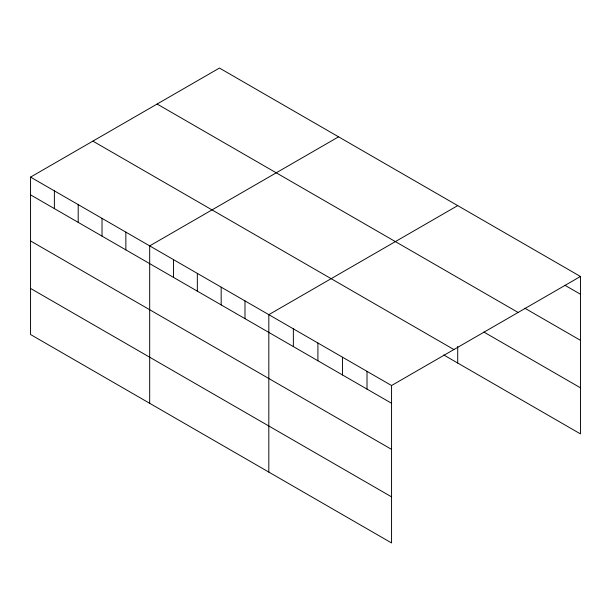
<?xml version="1.0" encoding="UTF-8"?>
<svg xmlns="http://www.w3.org/2000/svg" width="611" height="611" viewBox="0 0 611 611"><rect width="100%" height="100%" fill="white"/><g stroke="black" fill="none" stroke-linecap="round" stroke-linejoin="round"><path stroke-width="0.92" d="M30.55 177.106L391.559 385.533L391.559 542.95L30.55 334.523L30.55 177.106L219.441 68.05L580.45 276.478L580.45 433.894L443.739 354.968M338.57 136.833L149.68 245.889L149.68 403.298M457.708 205.617L268.817 314.665L268.817 472.082M391.559 385.533L580.45 276.478M564.9 285.253L580.45 294.227M524.803 308.196L580.45 340.319M157.103 104.038L518.113 312.465M483.889 332.056L580.45 387.802M92.887 141.118L453.897 349.545M30.55 194.856L391.559 403.283M30.55 240.948L391.559 449.375M30.55 288.43L391.559 496.858M457.708 346.437L457.708 363.026M367.012 371.358L367.012 389.108M342.466 357.191L342.466 374.94M317.911 343.015L317.911 360.765M293.364 328.84L293.364 346.59M244.988 300.91L244.988 318.659M221.167 287.155L221.167 304.904M197.338 273.4L197.338 291.149M173.509 259.644L173.509 277.394M125.858 232.134L125.858 249.884M102.029 218.371L102.029 236.129M78.2 204.616L78.2 222.373M54.379 190.861L54.379 208.611"/></g></svg>
